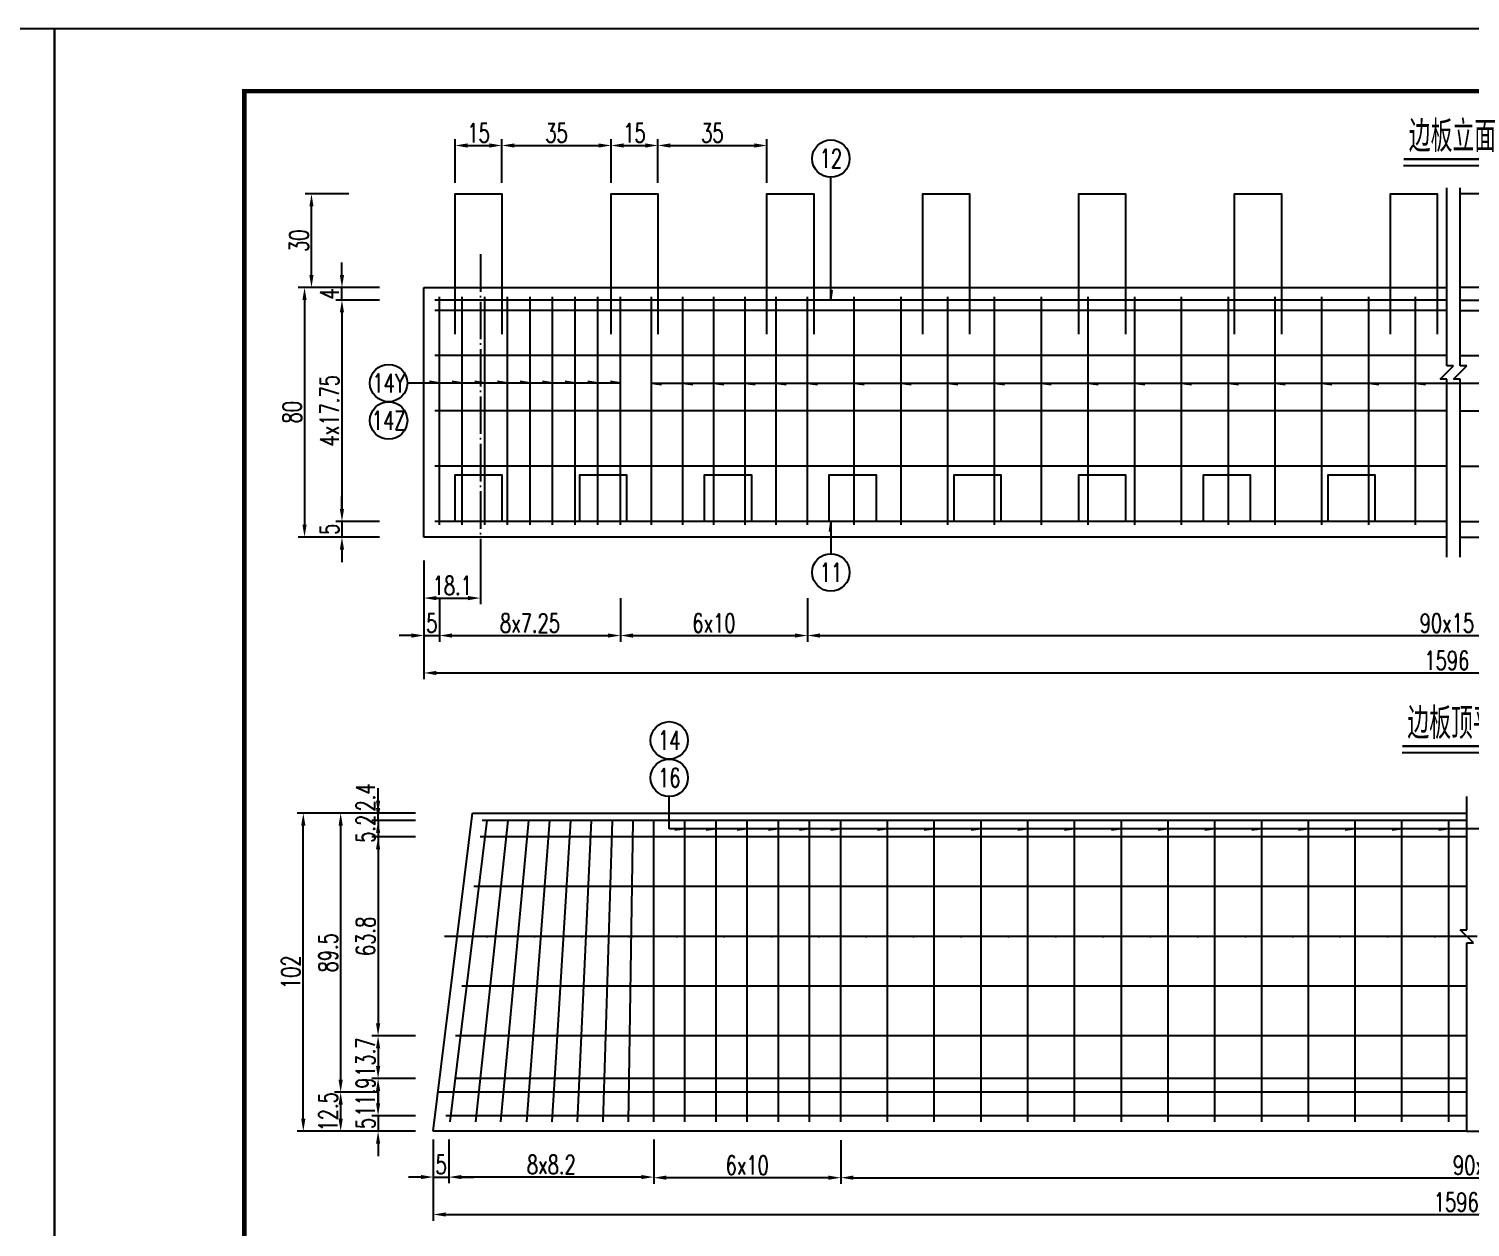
# Model space of a CAD drawing. Header units: millimetres. Extents: x -51 to 12129, y -1309 to -715.
# Drawn here: x 6245.2 to 6476.3, y -906.7 to -714.7 of the extents above; entities that cross this region are included whole.
import ezdxf
from ezdxf.enums import TextEntityAlignment as Align

# ---------------------------------------------------------------- set-up
doc = ezdxf.new("R2010")
doc.units = ezdxf.units.MM
doc.header["$LTSCALE"] = 0.25
doc.linetypes.add('ACAD_ISO04W100', pattern=[30, 24, -3, 0, -3])
for name, color, linetype in [('中心线', 3, 'ACAD_ISO04W100'), ('图框', 7, 'Continuous'), ('文字', 7, 'Continuous'), ('标注', 4, 'Continuous'), ('次轮廓线', 7, 'Continuous'), ('钢筋', 6, 'Continuous')]:
    doc.layers.add(name, color=color, linetype=linetype)
doc.styles.get("Standard").update_dxf_attribs({"font": 'simplex1.shx', "width": 0.7, "bigfont": 'hztxt.shx'})
doc.dimstyles.new('比例：1：20', dxfattribs={"dimscale": 0, "dimtxt": 3, "dimasz": 2, "dimexe": 1, "dimexo": 1, "dimgap": 0.5, "dimtad": 1, "dimdec": 1, "dimlfac": 2, "dimzin": 9, "dimdsep": 46, "dimtxsty": 'Standard', "dimcen": 0.5, "dimclrd": 256, "dimclre": 256, "dimclrt": 256, "dimadec": 1, "dimazin": 2, "dimtfac": 1, "dimtdec": 1, "dimtix": 1, "dimtmove": 2, "dimatfit": 3, "dimfxl": 0, "dimtolj": 1, "dimtzin": 0, "dimlwd": -1, "dimlwe": -1, "dimarcsym": 0})

# ---------------------------------------------------------------- blocks, each defined once
blk = doc.blocks.new('*D420')
at = {"layer": 'Defpoints', "color": 0}
for p in [(6295.41, -756.12), (6310.31, -756.12), (6310.31, -758.12)]:
    blk.add_point(p, dxfattribs=at)
at = {"layer": '标注'}
for p, q in [((6295.41, -754.12), (6295.41, -752.12)), ((6301.41, -756.12), (6294.41, -756.12)), ((6301.41, -758.12), (6294.41, -758.12)), ((6295.41, -758.12), (6295.41, -756.12)), ((6295.41, -760.12), (6295.41, -762.12))]:
    blk.add_line(p, q, dxfattribs=at)
for points in [[(6295.07, -754.12), (6295.74, -754.12), (6295.41, -756.12)], [(6295.07, -760.12), (6295.74, -760.12), (6295.41, -758.12)]]:
    blk.add_solid(points, dxfattribs=at)
at = {"layer": '标注', "insert": (6293.41, -757.12), "char_height": 3, "attachment_point": 5, "rotation": 90}
blk.add_mtext('\\A1;4', dxfattribs=at)
blk = doc.blocks.new('*D358')
at = {"layer": 'Defpoints', "color": 0}
for p in [(6307.45, -756.12), (6289.41, -796.12), (6307.45, -796.12)]:
    blk.add_point(p, dxfattribs=at)
at = {"layer": '标注'}
for p, q in [((6295.41, -756.12), (6288.41, -756.12)), ((6289.41, -758.12), (6289.41, -794.12)), ((6295.41, -796.12), (6288.41, -796.12))]:
    blk.add_line(p, q, dxfattribs=at)
for points in [[(6289.07, -758.12), (6289.74, -758.12), (6289.41, -756.12)], [(6289.07, -794.12), (6289.74, -794.12), (6289.41, -796.12)]]:
    blk.add_solid(points, dxfattribs=at)
at = {"layer": '标注', "insert": (6287.41, -776.12), "char_height": 3, "attachment_point": 5, "rotation": 90}
blk.add_mtext('\\A1;80', dxfattribs=at)
blk = doc.blocks.new('*D421')
at = {"layer": 'Defpoints', "color": 0}
for p in [(6311.06, -758.12), (6295.41, -793.62), (6311.06, -793.62)]:
    blk.add_point(p, dxfattribs=at)
at = {"layer": '标注'}
for p, q in [((6301.41, -758.12), (6294.41, -758.12)), ((6295.41, -760.12), (6295.41, -791.62)), ((6301.41, -793.62), (6294.41, -793.62))]:
    blk.add_line(p, q, dxfattribs=at)
for points in [[(6295.07, -760.12), (6295.74, -760.12), (6295.41, -758.12)], [(6295.07, -791.62), (6295.74, -791.62), (6295.41, -793.62)]]:
    blk.add_solid(points, dxfattribs=at)
at = {"layer": '标注', "insert": (6293.41, -775.87), "char_height": 3, "attachment_point": 5, "rotation": 90}
blk.add_mtext('\\A1;4x17.75', dxfattribs=at)
blk = doc.blocks.new('*D422')
at = {"layer": 'Defpoints', "color": 0}
for p in [(6310.31, -793.62), (6295.41, -796.12), (6310.31, -796.12)]:
    blk.add_point(p, dxfattribs=at)
at = {"layer": '标注'}
for p, q in [((6295.41, -791.62), (6295.41, -789.62)), ((6301.41, -793.62), (6294.41, -793.62)), ((6295.41, -793.62), (6295.41, -796.12)), ((6301.41, -796.12), (6294.41, -796.12)), ((6295.41, -798.12), (6295.41, -800.12))]:
    blk.add_line(p, q, dxfattribs=at)
for points in [[(6295.07, -791.62), (6295.74, -791.62), (6295.41, -793.62)], [(6295.07, -798.12), (6295.74, -798.12), (6295.41, -796.12)]]:
    blk.add_solid(points, dxfattribs=at)
at = {"layer": '标注', "insert": (6293.41, -794.87), "char_height": 3, "attachment_point": 5, "rotation": 90}
blk.add_mtext('\\A1;5', dxfattribs=at)
blk = doc.blocks.new('*D423')
at = {"layer": 'Defpoints', "color": 0}
for p in [(6290.52, -741.12), (6313.56, -741.12), (6308.56, -756.12)]:
    blk.add_point(p, dxfattribs=at)
at = {"layer": '标注'}
for p, q in [((6296.52, -741.12), (6289.52, -741.12)), ((6290.52, -754.12), (6290.52, -743.12)), ((6296.52, -756.12), (6289.52, -756.12))]:
    blk.add_line(p, q, dxfattribs=at)
for points in [[(6290.19, -743.12), (6290.85, -743.12), (6290.52, -741.12)], [(6290.19, -754.12), (6290.85, -754.12), (6290.52, -756.12)]]:
    blk.add_solid(points, dxfattribs=at)
at = {"layer": '标注', "insert": (6288.52, -748.62), "char_height": 3, "attachment_point": 5, "rotation": 90}
blk.add_mtext('\\A1;30', dxfattribs=at)
blk = doc.blocks.new('*D424')
at = {"layer": 'Defpoints', "color": 0}
for p in [(6321.06, -733.35), (6313.56, -741.12), (6321.06, -741.12)]:
    blk.add_point(p, dxfattribs=at)
at = {"layer": '标注'}
for p, q in [((6313.56, -739.35), (6313.56, -732.35)), ((6321.06, -739.35), (6321.06, -732.35)), ((6315.56, -733.35), (6319.06, -733.35))]:
    blk.add_line(p, q, dxfattribs=at)
for points in [[(6315.56, -733.02), (6315.56, -733.69), (6313.56, -733.35)], [(6319.06, -733.02), (6319.06, -733.69), (6321.06, -733.35)]]:
    blk.add_solid(points, dxfattribs=at)
at = {"layer": '标注', "insert": (6317.31, -731.35), "char_height": 3, "attachment_point": 5}
blk.add_mtext('\\A1;15', dxfattribs=at)
blk = doc.blocks.new('*D425')
at = {"layer": 'Defpoints', "color": 0}
for p in [(6338.56, -733.35), (6321.06, -741.12), (6338.56, -741.12)]:
    blk.add_point(p, dxfattribs=at)
at = {"layer": '标注'}
for p, q in [((6321.06, -739.35), (6321.06, -732.35)), ((6338.56, -739.35), (6338.56, -732.35)), ((6323.06, -733.35), (6336.56, -733.35))]:
    blk.add_line(p, q, dxfattribs=at)
for points in [[(6323.06, -733.02), (6323.06, -733.69), (6321.06, -733.35)], [(6336.56, -733.02), (6336.56, -733.69), (6338.56, -733.35)]]:
    blk.add_solid(points, dxfattribs=at)
at = {"layer": '标注', "insert": (6329.81, -731.35), "char_height": 3, "attachment_point": 5}
blk.add_mtext('\\A1;35', dxfattribs=at)
blk = doc.blocks.new('*D426')
at = {"layer": 'Defpoints', "color": 0}
for p in [(6363.56, -733.35), (6346.06, -741.12), (6363.56, -741.12)]:
    blk.add_point(p, dxfattribs=at)
at = {"layer": '标注'}
for p, q in [((6346.06, -739.35), (6346.06, -732.35)), ((6363.56, -739.35), (6363.56, -732.35)), ((6348.06, -733.35), (6361.56, -733.35))]:
    blk.add_line(p, q, dxfattribs=at)
for points in [[(6348.06, -733.02), (6348.06, -733.69), (6346.06, -733.35)], [(6361.56, -733.02), (6361.56, -733.69), (6363.56, -733.35)]]:
    blk.add_solid(points, dxfattribs=at)
at = {"layer": '标注', "insert": (6354.81, -731.35), "char_height": 3, "attachment_point": 5}
blk.add_mtext('\\A1;35', dxfattribs=at)
blk = doc.blocks.new('*D427')
at = {"layer": 'Defpoints', "color": 0}
for p in [(6308.56, -796.12), (6317.63, -796.12), (6317.63, -805.9)]:
    blk.add_point(p, dxfattribs=at)
at = {"layer": '标注'}
for p, q in [((6308.56, -799.9), (6308.56, -806.9)), ((6317.63, -799.9), (6317.63, -806.9)), ((6310.56, -805.9), (6315.63, -805.9))]:
    blk.add_line(p, q, dxfattribs=at)
for points in [[(6310.56, -805.57), (6310.56, -806.24), (6308.56, -805.9)], [(6315.63, -805.57), (6315.63, -806.24), (6317.63, -805.9)]]:
    blk.add_solid(points, dxfattribs=at)
at = {"layer": '标注', "insert": (6313.1, -803.9), "char_height": 3, "attachment_point": 5}
blk.add_mtext('\\A1;18.1', dxfattribs=at)
blk = doc.blocks.new('*D359')
at = {"layer": 'Defpoints', "color": 0}
for p in [(6311.06, -794.18), (6308.56, -796.15), (6311.06, -811.9)]:
    blk.add_point(p, dxfattribs=at)
at = {"layer": '标注'}
for p, q in [((6308.56, -805.9), (6308.56, -812.9)), ((6311.06, -805.9), (6311.06, -812.9)), ((6306.56, -811.9), (6304.56, -811.9)), ((6308.56, -811.9), (6311.06, -811.9)), ((6313.06, -811.9), (6315.06, -811.9))]:
    blk.add_line(p, q, dxfattribs=at)
for points in [[(6306.56, -811.57), (6306.56, -812.24), (6308.56, -811.9)], [(6313.06, -811.57), (6313.06, -812.24), (6311.06, -811.9)]]:
    blk.add_solid(points, dxfattribs=at)
at = {"layer": '标注', "insert": (6309.81, -809.9), "char_height": 3, "attachment_point": 5}
blk.add_mtext('\\A1;5', dxfattribs=at)
blk = doc.blocks.new('*D428')
at = {"layer": 'Defpoints', "color": 0}
for p in [(6311.06, -794.18), (6340.06, -794.15), (6340.06, -811.9)]:
    blk.add_point(p, dxfattribs=at)
at = {"layer": '标注'}
for p, q in [((6311.06, -805.9), (6311.06, -812.9)), ((6340.06, -805.9), (6340.06, -812.9)), ((6313.06, -811.9), (6338.06, -811.9))]:
    blk.add_line(p, q, dxfattribs=at)
for points in [[(6313.06, -811.57), (6313.06, -812.24), (6311.06, -811.9)], [(6338.06, -811.57), (6338.06, -812.24), (6340.06, -811.9)]]:
    blk.add_solid(points, dxfattribs=at)
at = {"layer": '标注', "insert": (6325.56, -809.9), "char_height": 3, "attachment_point": 5}
blk.add_mtext('\\A1;8x7.25', dxfattribs=at)
blk = doc.blocks.new('*D360')
at = {"layer": 'Defpoints', "color": 0}
for p in [(6308.56, -794.13), (6636.63, -794.13), (6636.63, -817.9)]:
    blk.add_point(p, dxfattribs=at)
at = {"layer": '标注'}
for p, q in [((6308.56, -811.9), (6308.56, -818.9)), ((6636.63, -811.9), (6636.63, -818.9)), ((6310.56, -817.9), (6634.63, -817.9))]:
    blk.add_line(p, q, dxfattribs=at)
for points in [[(6310.56, -817.57), (6310.56, -818.24), (6308.56, -817.9)], [(6634.63, -817.57), (6634.63, -818.24), (6636.63, -817.9)]]:
    blk.add_solid(points, dxfattribs=at)
at = {"layer": '标注', "insert": (6472.6, -815.9), "char_height": 3, "attachment_point": 5}
blk.add_mtext('\\A1;1596', dxfattribs=at)
blk = doc.blocks.new('*D361')
at = {"layer": 'Defpoints', "color": 0}
for p in [(6346.06, -733.35), (6346.06, -741.12), (6338.56, -748.94)]:
    blk.add_point(p, dxfattribs=at)
at = {"layer": '标注'}
for p, q in [((6338.56, -739.35), (6338.56, -732.35)), ((6346.06, -739.35), (6346.06, -732.35)), ((6340.56, -733.35), (6344.06, -733.35))]:
    blk.add_line(p, q, dxfattribs=at)
for points in [[(6340.56, -733.02), (6340.56, -733.69), (6338.56, -733.35)], [(6344.06, -733.02), (6344.06, -733.69), (6346.06, -733.35)]]:
    blk.add_solid(points, dxfattribs=at)
at = {"layer": '标注', "insert": (6342.31, -731.35), "char_height": 3, "attachment_point": 5}
blk.add_mtext('\\A1;15', dxfattribs=at)
blk = doc.blocks.new('*D362')
at = {"layer": 'Defpoints', "color": 0}
for p in [(6370.06, -794.15), (6575.13, -794.15), (6575.13, -811.9)]:
    blk.add_point(p, dxfattribs=at)
at = {"layer": '标注'}
for p, q in [((6370.06, -805.9), (6370.06, -812.9)), ((6575.13, -805.9), (6575.13, -812.9)), ((6372.06, -811.9), (6573.13, -811.9))]:
    blk.add_line(p, q, dxfattribs=at)
for points in [[(6372.06, -811.57), (6372.06, -812.24), (6370.06, -811.9)], [(6573.13, -811.57), (6573.13, -812.24), (6575.13, -811.9)]]:
    blk.add_solid(points, dxfattribs=at)
at = {"layer": '标注', "insert": (6472.6, -809.9), "char_height": 3, "attachment_point": 5}
blk.add_mtext('\\A1;90x15', dxfattribs=at)
blk = doc.blocks.new('*D363')
at = {"layer": 'Defpoints', "color": 0}
for p in [(6340.06, -794.15), (6370.06, -794.15), (6370.06, -811.9)]:
    blk.add_point(p, dxfattribs=at)
at = {"layer": '标注'}
for p, q in [((6340.06, -805.9), (6340.06, -812.9)), ((6370.06, -805.9), (6370.06, -812.9)), ((6342.06, -811.9), (6368.06, -811.9))]:
    blk.add_line(p, q, dxfattribs=at)
for points in [[(6342.06, -811.57), (6342.06, -812.24), (6340.06, -811.9)], [(6368.06, -811.57), (6368.06, -812.24), (6370.06, -811.9)]]:
    blk.add_solid(points, dxfattribs=at)
at = {"layer": '标注', "insert": (6355.06, -809.9), "char_height": 3, "attachment_point": 5}
blk.add_mtext('\\A1;6x10', dxfattribs=at)
blk = doc.blocks.new('*D365')
at = {"layer": 'Defpoints', "color": 0}
for p in [(6320.21, -840.37), (6295.2, -885.12), (6320.21, -885.12)]:
    blk.add_point(p, dxfattribs=at)
at = {"layer": '标注'}
for p, q in [((6301.2, -840.37), (6294.2, -840.37)), ((6295.2, -842.37), (6295.2, -883.12)), ((6301.2, -885.12), (6294.2, -885.12))]:
    blk.add_line(p, q, dxfattribs=at)
for points in [[(6294.87, -842.37), (6295.54, -842.37), (6295.2, -840.37)], [(6294.87, -883.12), (6295.54, -883.12), (6295.2, -885.12)]]:
    blk.add_solid(points, dxfattribs=at)
at = {"layer": '标注', "insert": (6293.2, -862.75), "char_height": 3, "attachment_point": 5, "rotation": 90}
blk.add_mtext('\\A1;89.5', dxfattribs=at)
blk = doc.blocks.new('*D366')
at = {"layer": 'Defpoints', "color": 0}
for p in [(6301.2, -840.37), (6322.57, -840.37), (6322.57, -841.57)]:
    blk.add_point(p, dxfattribs=at)
at = {"layer": '标注'}
for p, q in [((6301.2, -838.37), (6301.2, -836.37)), ((6307.2, -840.37), (6300.2, -840.37)), ((6301.2, -841.57), (6301.2, -840.37)), ((6307.2, -841.57), (6300.2, -841.57)), ((6301.2, -843.57), (6301.2, -845.57))]:
    blk.add_line(p, q, dxfattribs=at)
for points in [[(6300.87, -838.37), (6301.54, -838.37), (6301.2, -840.37)], [(6300.87, -843.57), (6301.54, -843.57), (6301.2, -841.57)]]:
    blk.add_solid(points, dxfattribs=at)
at = {"layer": '标注', "insert": (6299.2, -837.84), "char_height": 3, "attachment_point": 5, "rotation": 90}
blk.add_mtext('\\A1;2.4', dxfattribs=at)
blk = doc.blocks.new('*D367')
at = {"layer": 'Defpoints', "color": 0}
for p in [(6322.57, -841.57), (6301.2, -844.17), (6322.57, -844.17)]:
    blk.add_point(p, dxfattribs=at)
at = {"layer": '标注'}
for p, q in [((6301.2, -839.57), (6301.2, -837.57)), ((6307.2, -841.57), (6300.2, -841.57)), ((6301.2, -841.57), (6301.2, -844.17)), ((6307.2, -844.17), (6300.2, -844.17)), ((6301.2, -846.17), (6301.2, -848.17))]:
    blk.add_line(p, q, dxfattribs=at)
for points in [[(6300.87, -839.57), (6301.54, -839.57), (6301.2, -841.57)], [(6300.87, -846.17), (6301.54, -846.17), (6301.2, -844.17)]]:
    blk.add_solid(points, dxfattribs=at)
at = {"layer": '标注', "insert": (6299.2, -842.87), "char_height": 3, "attachment_point": 5, "rotation": 90}
blk.add_mtext('\\A1;5.2', dxfattribs=at)
blk = doc.blocks.new('*D368')
at = {"layer": 'Defpoints', "color": 0}
for p in [(6322.25, -844.17), (6301.2, -876.07), (6322.2, -876.07)]:
    blk.add_point(p, dxfattribs=at)
at = {"layer": '标注'}
for p, q in [((6307.2, -844.17), (6300.2, -844.17)), ((6301.2, -846.17), (6301.2, -874.07)), ((6307.2, -876.07), (6300.2, -876.07))]:
    blk.add_line(p, q, dxfattribs=at)
for points in [[(6300.87, -846.17), (6301.54, -846.17), (6301.2, -844.17)], [(6300.87, -874.07), (6301.54, -874.07), (6301.2, -876.07)]]:
    blk.add_solid(points, dxfattribs=at)
at = {"layer": '标注', "insert": (6299.2, -860.12), "char_height": 3, "attachment_point": 5, "rotation": 90}
blk.add_mtext('\\A1;63.8', dxfattribs=at)
blk = doc.blocks.new('*D369')
at = {"layer": 'Defpoints', "color": 0}
for p in [(6310.06, -884.59), (6312.56, -884.59), (6312.56, -898.71)]:
    blk.add_point(p, dxfattribs=at)
at = {"layer": '标注'}
for p, q in [((6310.06, -892.71), (6310.06, -899.71)), ((6312.56, -892.71), (6312.56, -899.71)), ((6308.06, -898.71), (6306.06, -898.71)), ((6310.06, -898.71), (6312.56, -898.71)), ((6314.56, -898.71), (6316.56, -898.71))]:
    blk.add_line(p, q, dxfattribs=at)
for points in [[(6308.06, -898.37), (6308.06, -899.04), (6310.06, -898.71)], [(6314.56, -898.37), (6314.56, -899.04), (6312.56, -898.71)]]:
    blk.add_solid(points, dxfattribs=at)
at = {"layer": '标注', "insert": (6311.31, -896.71), "char_height": 3, "attachment_point": 5}
blk.add_mtext('\\A1;5', dxfattribs=at)
blk = doc.blocks.new('*D370')
at = {"layer": 'Defpoints', "color": 0}
for p in [(6375.4, -882.09), (6580.47, -882.09), (6580.47, -898.81)]:
    blk.add_point(p, dxfattribs=at)
at = {"layer": '标注'}
for p, q in [((6375.4, -892.81), (6375.4, -899.81)), ((6580.47, -892.81), (6580.47, -899.81)), ((6377.4, -898.81), (6578.47, -898.81))]:
    blk.add_line(p, q, dxfattribs=at)
for points in [[(6377.4, -898.47), (6377.4, -899.14), (6375.4, -898.81)], [(6578.47, -898.47), (6578.47, -899.14), (6580.47, -898.81)]]:
    blk.add_solid(points, dxfattribs=at)
at = {"layer": '标注', "insert": (6477.93, -896.81), "char_height": 3, "attachment_point": 5}
blk.add_mtext('\\A1;90x15', dxfattribs=at)
blk = doc.blocks.new('*D372')
at = {"layer": 'Defpoints', "color": 0}
for p in [(6310.06, -883.17), (6638.13, -883.17), (6638.13, -904.71)]:
    blk.add_point(p, dxfattribs=at)
at = {"layer": '标注'}
for p, q in [((6310.06, -898.71), (6310.06, -905.71)), ((6638.13, -898.71), (6638.13, -905.71)), ((6312.06, -904.71), (6636.13, -904.71))]:
    blk.add_line(p, q, dxfattribs=at)
for points in [[(6312.06, -904.37), (6312.06, -905.04), (6310.06, -904.71)], [(6636.13, -904.37), (6636.13, -905.04), (6638.13, -904.71)]]:
    blk.add_solid(points, dxfattribs=at)
at = {"layer": '标注', "insert": (6474.1, -902.71), "char_height": 3, "attachment_point": 5}
blk.add_mtext('\\A1;1596', dxfattribs=at)
blk = doc.blocks.new('*D374')
at = {"layer": 'Defpoints', "color": 0}
for p in [(6345.4, -884.69), (6375.4, -884.69), (6345.4, -898.81)]:
    blk.add_point(p, dxfattribs=at)
at = {"layer": '标注'}
for p, q in [((6345.4, -892.81), (6345.4, -899.81)), ((6375.4, -892.81), (6375.4, -899.81)), ((6373.4, -898.81), (6347.4, -898.81))]:
    blk.add_line(p, q, dxfattribs=at)
for points in [[(6347.4, -898.47), (6347.4, -899.14), (6345.4, -898.81)], [(6373.4, -898.47), (6373.4, -899.14), (6375.4, -898.81)]]:
    blk.add_solid(points, dxfattribs=at)
at = {"layer": '标注', "insert": (6360.4, -896.81), "char_height": 3, "attachment_point": 5}
blk.add_mtext('\\A1;6x10', dxfattribs=at)
blk = doc.blocks.new('*D375')
at = {"layer": 'Defpoints', "color": 0}
for p in [(6312.56, -884.59), (6345.4, -883.09), (6312.56, -898.71)]:
    blk.add_point(p, dxfattribs=at)
at = {"layer": '标注'}
for p, q in [((6312.56, -892.71), (6312.56, -899.71)), ((6345.4, -892.71), (6345.4, -899.71)), ((6343.4, -898.71), (6314.56, -898.71))]:
    blk.add_line(p, q, dxfattribs=at)
for points in [[(6314.56, -898.37), (6314.56, -899.04), (6312.56, -898.71)], [(6343.4, -898.37), (6343.4, -899.04), (6345.4, -898.71)]]:
    blk.add_solid(points, dxfattribs=at)
at = {"layer": '标注', "insert": (6328.98, -896.71), "char_height": 3, "attachment_point": 5}
blk.add_mtext('\\A1;8x8.2', dxfattribs=at)
blk = doc.blocks.new('*D432')
at = {"layer": 'Defpoints', "color": 0}
for p in [(6313.63, -876.07), (6301.2, -882.92), (6313.63, -882.92)]:
    blk.add_point(p, dxfattribs=at)
at = {"layer": '标注'}
for p, q in [((6307.2, -876.07), (6300.2, -876.07)), ((6301.2, -878.07), (6301.2, -880.92)), ((6307.2, -882.92), (6300.2, -882.92))]:
    blk.add_line(p, q, dxfattribs=at)
for points in [[(6300.87, -878.07), (6301.54, -878.07), (6301.2, -876.07)], [(6300.87, -880.92), (6301.54, -880.92), (6301.2, -882.92)]]:
    blk.add_solid(points, dxfattribs=at)
at = {"layer": '标注', "insert": (6299.2, -879.5), "char_height": 3, "attachment_point": 5, "rotation": 90}
blk.add_mtext('\\A1;13.7', dxfattribs=at)
blk = doc.blocks.new('*D433')
at = {"layer": 'Defpoints', "color": 0}
for p in [(6313.63, -882.92), (6301.2, -888.87), (6320.22, -888.87)]:
    blk.add_point(p, dxfattribs=at)
at = {"layer": '标注'}
for p, q in [((6307.2, -882.92), (6300.2, -882.92)), ((6301.2, -884.92), (6301.2, -886.87)), ((6307.2, -888.87), (6300.2, -888.87))]:
    blk.add_line(p, q, dxfattribs=at)
for points in [[(6300.87, -884.92), (6301.54, -884.92), (6301.2, -882.92)], [(6300.87, -886.87), (6301.54, -886.87), (6301.2, -888.87)]]:
    blk.add_solid(points, dxfattribs=at)
at = {"layer": '标注', "insert": (6299.2, -885.9), "char_height": 3, "attachment_point": 5, "rotation": 90}
blk.add_mtext('\\A1;11.9', dxfattribs=at)
blk = doc.blocks.new('*D434')
at = {"layer": 'Defpoints', "color": 0}
for p in [(6313.63, -888.87), (6301.2, -891.37), (6334.05, -891.37)]:
    blk.add_point(p, dxfattribs=at)
at = {"layer": '标注'}
for p, q in [((6301.2, -886.87), (6301.2, -884.87)), ((6307.2, -888.87), (6300.2, -888.87)), ((6301.2, -888.87), (6301.2, -891.37)), ((6307.2, -891.37), (6300.2, -891.37)), ((6301.2, -893.37), (6301.2, -895.37))]:
    blk.add_line(p, q, dxfattribs=at)
for points in [[(6300.87, -886.87), (6301.54, -886.87), (6301.2, -888.87)], [(6300.87, -893.37), (6301.54, -893.37), (6301.2, -891.37)]]:
    blk.add_solid(points, dxfattribs=at)
at = {"layer": '标注', "insert": (6299.2, -890.12), "char_height": 3, "attachment_point": 5, "rotation": 90}
blk.add_mtext('\\A1;5', dxfattribs=at)
blk = doc.blocks.new('*D435')
at = {"layer": 'Defpoints', "color": 0}
for p in [(6310.83, -885.12), (6295.2, -891.37), (6310.83, -891.37)]:
    blk.add_point(p, dxfattribs=at)
at = {"layer": '标注'}
for p, q in [((6301.2, -885.12), (6294.2, -885.12)), ((6295.2, -887.12), (6295.2, -889.37)), ((6301.2, -891.37), (6294.2, -891.37))]:
    blk.add_line(p, q, dxfattribs=at)
for points in [[(6294.87, -887.12), (6295.54, -887.12), (6295.2, -885.12)], [(6294.87, -889.37), (6295.54, -889.37), (6295.2, -891.37)]]:
    blk.add_solid(points, dxfattribs=at)
at = {"layer": '标注', "insert": (6293.2, -888.25), "char_height": 3, "attachment_point": 5, "rotation": 90}
blk.add_mtext('\\A1;12.5', dxfattribs=at)
blk = doc.blocks.new('*D436')
at = {"layer": 'Defpoints', "color": 0}
for p in [(6289.21, -840.37), (6316.32, -840.37), (6310.06, -891.37)]:
    blk.add_point(p, dxfattribs=at)
at = {"layer": '标注'}
for p, q in [((6295.21, -840.37), (6288.21, -840.37)), ((6289.21, -889.37), (6289.21, -842.37)), ((6295.21, -891.37), (6288.21, -891.37))]:
    blk.add_line(p, q, dxfattribs=at)
for points in [[(6288.87, -842.37), (6289.54, -842.37), (6289.21, -840.37)], [(6288.87, -889.37), (6289.54, -889.37), (6289.21, -891.37)]]:
    blk.add_solid(points, dxfattribs=at)
at = {"layer": '标注', "insert": (6287.21, -865.87), "char_height": 3, "attachment_point": 5, "rotation": 90}
blk.add_mtext('\\A1;102', dxfattribs=at)
blk = doc.blocks.new('123')
at = {"layer": '图框', "color": 2}
blk.add_lwpolyline([(369.33, -1011.65), (369.33, -714.65), (-50.67, -714.65), (-50.67, -1011.65)], close=True, dxfattribs=at)

msp = doc.modelspace()

# ---------------------------------------------------------------- linework, layer by layer
at = {"const_width": 0.7}
msp.add_lwpolyline([(6659.75412, -724.65472), (6279.75412, -724.65472), (6279.75412, -1001.65472), (6659.75412, -1001.65472), (6659.75412, -724.65472)], dxfattribs=at)
at = {"layer": '中心线'}
msp.add_line((6644.63361, -860.12138), (6311.2304, -860.12138), dxfattribs=at)
msp.add_lwpolyline([(6317.63133, -750.78805), (6317.63134, -801.45472)], dxfattribs=at)
at = {"layer": '文字'}
for p, q in [((6465.66139, -736.55049), (6481.30706, -736.55049)), ((6465.43821, -830.64334), (6484.58388, -830.64334))]:
    msp.add_line(p, q, dxfattribs=at)
at = {"layer": '文字', "const_width": 0.4}
for points in [[(6465.66139, -735.55049), (6481.30706, -735.55049)], [(6465.43821, -829.64334), (6484.58388, -829.64334)]]:
    msp.add_lwpolyline(points, dxfattribs=at)
at = {"layer": '标注'}
for p, q in [((6373.81372, -758.1214), (6373.81376, -738.45472)), ((6472.5987, -768.65472), (6472.59868, -740.12138)), ((6474.73203, -768.65473), (6474.73202, -740.12138)), ((6373.81372, -758.1214), (6374.0386, -756.52138)), ((6471.53205, -770.78807), (6473.66537, -768.6547)), ((6473.66537, -768.6547), (6472.5987, -768.65472)), ((6473.66537, -770.78805), (6475.7987, -768.65472)), ((6475.7987, -768.65472), (6474.73203, -768.65473)), ((6340.06374, -771.43387), (6305.89708, -771.4338)), ((6311.06375, -771.43377), (6309.46374, -771.20888)), ((6314.68873, -771.43377), (6313.08873, -771.2089)), ((6318.31375, -771.43379), (6316.71372, -771.20892)), ((6321.93875, -771.43382), (6320.33875, -771.20893)), ((6325.56375, -771.4338), (6323.96372, -771.20895)), ((6329.18875, -771.43384), (6327.58875, -771.20898)), ((6332.81374, -771.43385), (6331.21374, -771.209)), ((6336.43875, -771.43387), (6334.83875, -771.209)), ((6340.06374, -771.43387), (6338.46375, -771.20902)), ((6345.06372, -771.4339), (6346.66373, -771.65875)), ((6345.06372, -771.4339), (6377.56374, -771.4339)), ((6350.06376, -771.4339), (6351.66373, -771.65875)), ((6355.06376, -771.4339), (6356.66374, -771.65874)), ((6360.06375, -771.43388), (6361.66373, -771.65875)), ((6365.06372, -771.43387), (6366.66375, -771.65874)), ((6370.06375, -771.43388), (6371.66373, -771.65874)), ((6377.56374, -771.4339), (6484.69709, -771.43388)), ((6377.56374, -771.4339), (6379.16377, -771.65875)), ((6385.06372, -771.43388), (6386.66372, -771.65874)), ((6392.56374, -771.4339), (6394.16372, -771.65877)), ((6400.06374, -771.43387), (6401.66375, -771.65875)), ((6407.56374, -771.43388), (6409.16374, -771.65877)), ((6415.06375, -771.43388), (6416.66375, -771.65875)), ((6422.56374, -771.43388), (6424.16374, -771.65875)), ((6430.06374, -771.43388), (6431.66375, -771.65874)), ((6437.56372, -771.43388), (6439.16372, -771.65875)), ((6445.06372, -771.4339), (6446.66374, -771.65875)), ((6452.56374, -771.4339), (6454.16374, -771.65875)), ((6460.06374, -771.43388), (6461.66374, -771.65875)), ((6467.56374, -771.43387), (6469.16375, -771.65875)), ((6472.59868, -770.78807), (6471.53205, -770.78807)), ((6472.59865, -799.32138), (6472.59868, -770.78807)), ((6474.73203, -770.78805), (6473.66537, -770.78805)), ((6474.732, -799.3214), (6474.73203, -770.78805)), ((6373.81374, -793.62138), (6373.58885, -795.22138)), ((6373.81374, -793.62138), (6373.81372, -798.78805)), ((6373.81374, -793.62138), (6373.81374, -793.62138)), ((6347.89708, -832.03804), (6347.89708, -832.03804)), ((6347.89704, -842.87138), (6347.89707, -837.70472)), ((6475.79863, -859.05473), (6475.79867, -837.70472)), ((6375.39707, -842.8714), (6347.89704, -842.87138)), ((6350.39707, -842.87138), (6348.79707, -843.09625)), ((6355.39707, -842.8714), (6353.79707, -843.09625)), ((6360.39707, -842.87138), (6358.79707, -843.09627)), ((6365.39707, -842.87138), (6363.79707, -843.09625)), ((6370.39707, -842.87138), (6368.79707, -843.09625)), ((6375.39707, -842.8714), (6373.79707, -843.09625)), ((6472.89707, -842.8714), (6375.39707, -842.8714)), ((6382.89707, -842.87137), (6381.29707, -843.09627)), ((6390.39707, -842.87138), (6388.79707, -843.09625)), ((6397.89707, -842.87138), (6396.29707, -843.09627)), ((6405.39707, -842.87138), (6403.79707, -843.09624)), ((6412.89707, -842.87138), (6411.29707, -843.09625)), ((6420.39707, -842.87138), (6418.79707, -843.09625)), ((6427.89707, -842.87138), (6426.29707, -843.09627)), ((6435.39707, -842.87138), (6433.79707, -843.09624)), ((6442.89706, -842.87138), (6441.29707, -843.09625)), ((6450.39707, -842.87137), (6448.79706, -843.09627)), ((6457.89707, -842.87138), (6456.29709, -843.09625)), ((6465.39707, -842.87137), (6463.79707, -843.09624)), ((6572.96699, -842.87138), (6465.83369, -842.8714)), ((6472.89707, -842.8714), (6471.29707, -843.09624)), ((6476.86532, -861.18807), (6474.73197, -859.05472)), ((6474.73197, -859.05472), (6475.79863, -859.05473)), ((6475.79868, -891.37134), (6475.79863, -861.18805)), ((6475.79863, -861.18805), (6476.86532, -861.18807))]:
    msp.add_line(p, q, dxfattribs=at)
for centre in [(6373.81375, -735.45472), (6302.89708, -771.4338), (6302.89708, -777.4338), (6373.81372, -801.78805), (6347.89708, -828.70472), (6347.89708, -834.70472)]:
    msp.add_circle(centre, 3, dxfattribs=at)
at = {"layer": '次轮廓线'}
for p, q in [((6308.56375, -796.12138), (6308.56375, -756.12138)), ((6308.56375, -756.12138), (6472.59867, -756.12138)), ((6636.63359, -756.12138), (6474.732, -756.12138)), ((6472.59867, -796.12138), (6308.56375, -796.12138)), ((6474.73202, -796.12138), (6636.63359, -796.1214)), ((6310.06016, -891.37137), (6316.32203, -840.37137)), ((6316.32203, -840.37137), (6475.79865, -840.37137)), ((6475.79867, -885.12134), (6310.82754, -885.12137)), ((6475.79868, -891.37134), (6310.06016, -891.37137)), ((6475.79868, -891.37134), (6638.13002, -891.37135))]:
    msp.add_line(p, q, dxfattribs=at)
at = {"layer": '钢筋'}
for p, q in [((6312.74433, -889.87137), (6318.67469, -841.5714)), ((6322.01499, -841.5714), (6316.82592, -889.87137)), ((6320.90751, -889.87137), (6325.35529, -841.5714)), ((6328.69559, -841.5714), (6324.98911, -889.87137)), ((6332.0359, -841.5714), (6329.0707, -889.87136)), ((6335.3762, -841.5714), (6333.15229, -889.87136)), ((6338.7165, -841.5714), (6337.23388, -889.87136)), ((6342.0568, -841.5714), (6341.31547, -889.87136)), ((6475.79868, -888.87134), (6312.06111, -888.87137))]:
    msp.add_line(p, q, dxfattribs=at)
for points in [[(6313.56375, -763.6214), (6313.56374, -741.12138), (6321.06375, -741.12138), (6321.06375, -763.62138)], [(6338.56372, -763.6214), (6338.56373, -741.12138), (6346.06371, -741.12138), (6346.06375, -763.6214)], [(6363.56373, -763.62138), (6363.56375, -741.12138), (6371.06376, -741.12138), (6371.06374, -763.62137)], [(6388.56374, -763.6214), (6388.56374, -741.12138), (6396.06374, -741.12138), (6396.06374, -763.6214)], [(6413.56372, -763.62137), (6413.56375, -741.12138), (6421.06372, -741.12138), (6421.06374, -763.62138)], [(6438.56372, -763.62138), (6438.56375, -741.12138), (6446.06375, -741.12138), (6446.06375, -763.62138)], [(6463.56372, -763.6214), (6463.56374, -741.12138), (6471.06374, -741.12138), (6471.06375, -763.62138)], [(6481.63361, -763.62138), (6481.63359, -741.12138), (6474.732, -741.12138)], [(6472.59868, -758.12138), (6310.31371, -758.12137)], [(6311.06374, -794.15472), (6311.06374, -757.58808)], [(6314.68872, -794.15472), (6314.68873, -757.58805)], [(6318.31374, -794.15472), (6318.31375, -757.58805)], [(6321.93875, -794.15472), (6321.93874, -757.58805)], [(6325.56374, -794.15472), (6325.56375, -757.58805)], [(6329.18875, -794.15472), (6329.18872, -757.58805)], [(6332.81374, -794.15472), (6332.81373, -757.58805)], [(6336.43875, -794.15472), (6336.43875, -757.58805)], [(6340.06372, -794.15472), (6340.06375, -757.58805)], [(6345.06375, -794.15473), (6345.06373, -757.58805)], [(6350.06375, -794.15472), (6350.06375, -757.58808)], [(6355.06375, -794.15472), (6355.06376, -757.58805)], [(6360.06374, -794.15472), (6360.06373, -757.58805)], [(6365.06373, -794.1547), (6365.06374, -757.58805)], [(6370.06374, -794.15473), (6370.06376, -757.58805)], [(6377.56374, -794.15472), (6377.56375, -757.58805)], [(6385.06374, -794.1547), (6385.06374, -757.58805)], [(6392.56375, -794.1547), (6392.56372, -757.58805)], [(6400.06372, -794.15473), (6400.06372, -757.58805)], [(6407.56372, -794.15472), (6407.56372, -757.58805)], [(6415.06374, -794.15472), (6415.06374, -757.58805)], [(6422.56375, -794.15472), (6422.56374, -757.58805)], [(6430.06374, -794.1547), (6430.06374, -757.58805)], [(6437.56374, -794.15472), (6437.56374, -757.58805)], [(6445.06374, -794.15472), (6445.06372, -757.58805)], [(6452.56374, -794.15472), (6452.56374, -757.58805)], [(6460.06374, -794.15472), (6460.06375, -757.58805)], [(6467.56374, -794.15472), (6467.56372, -757.58805)], [(6474.732, -758.12138), (6634.88359, -758.12138)], [(6472.59867, -759.79638), (6310.31373, -759.7964)], [(6474.732, -759.79638), (6634.88359, -759.79637)], [(6472.59865, -766.99638), (6310.31375, -766.99637)], [(6474.732, -766.99638), (6634.88359, -766.99637)], [(6472.59865, -775.87138), (6310.31376, -775.87138)], [(6474.732, -775.87138), (6634.88359, -775.87138)], [(6472.59865, -784.74638), (6310.31375, -784.74638)], [(6474.73198, -784.7464), (6634.88359, -784.7464)], [(6313.56372, -793.62138), (6313.56373, -786.12138), (6321.06372, -786.12137), (6321.06374, -793.62138)], [(6333.56373, -793.62137), (6333.56375, -786.12138), (6341.06372, -786.12138), (6341.06375, -793.6214)], [(6353.56376, -793.6214), (6353.56376, -786.1214), (6361.06375, -786.12138), (6361.06375, -793.62138)], [(6373.56375, -793.62138), (6373.56373, -786.12137), (6381.06374, -786.12137), (6381.06374, -793.6214)], [(6393.56374, -793.62137), (6393.56374, -786.1214), (6401.06375, -786.12138), (6401.06372, -793.6214)], [(6413.56375, -793.62138), (6413.56374, -786.12138), (6421.06375, -786.12138), (6421.06374, -793.62138)], [(6433.56374, -793.62138), (6433.56375, -786.12138), (6441.06374, -786.12137), (6441.06374, -793.62137)], [(6453.56374, -793.62138), (6453.56374, -786.12137), (6461.06372, -786.12138), (6461.06374, -793.62138)], [(6472.59867, -793.62137), (6310.31375, -793.62138)], [(6474.732, -793.62138), (6634.88359, -793.62138)], [(6475.79867, -841.57137), (6317.86868, -841.5714)], [(6345.39706, -889.87136), (6345.3971, -841.57138)], [(6350.39707, -889.87136), (6350.39707, -841.57138)], [(6355.39707, -889.87136), (6355.39707, -841.57138)], [(6360.39707, -889.87136), (6360.39707, -841.57138)], [(6365.39707, -889.87136), (6365.39707, -841.57138)], [(6370.39707, -889.87136), (6370.39707, -841.57138)], [(6375.39707, -889.87136), (6375.39707, -841.57138)], [(6382.89707, -889.87135), (6382.89707, -841.57138)], [(6390.39706, -889.87135), (6390.3971, -841.57138)], [(6397.89707, -889.87135), (6397.89707, -841.57137)], [(6405.39707, -889.87135), (6405.39707, -841.57137)], [(6412.89707, -889.87135), (6412.89707, -841.57138)], [(6420.39707, -889.87135), (6420.39707, -841.57138)], [(6427.89707, -889.87135), (6427.89707, -841.57138)], [(6435.39707, -889.87134), (6435.39707, -841.57137)], [(6442.89707, -889.87134), (6442.89707, -841.57138)], [(6450.39707, -889.87134), (6450.39707, -841.57137)], [(6457.89705, -889.87134), (6457.89709, -841.57138)], [(6465.39708, -889.87134), (6465.39706, -841.57138)], [(6472.89707, -889.87134), (6472.89707, -841.5714)], [(6475.79867, -844.17142), (6317.54945, -844.1714)], [(6475.79867, -852.14638), (6316.57026, -852.1464)], [(6475.79867, -860.12138), (6316.39709, -860.1214)], [(6475.79868, -868.09642), (6314.61189, -868.0964)], [(6475.79865, -876.0714), (6313.63271, -876.0714)], [(6475.79867, -882.9214), (6313.63273, -882.9214)]]:
    msp.add_lwpolyline(points, dxfattribs=at)

# ---------------------------------------------------------------- block references
at = {"layer": '标注'}
for p in [(5880, 0), (6300, 0)]:
    msp.add_blockref('123', p, dxfattribs=at)

# ---------------------------------------------------------------- texts
at = {"layer": '文字', "width": 0.7}
for s, p in [('边板立面', (6473.48439, -731.88034)), ('边板顶平面', (6475.01121, -825.97319))]:
    msp.add_text(s, height=5, dxfattribs=at).set_placement(p, align=Align.MIDDLE_CENTER)
at = {"layer": '标注', "width": 0.7}
for s, p in [('12', (6373.81375, -735.45472)), ('14Y', (6302.89708, -771.4338)), ('14Z', (6302.89708, -777.4338)), ('11', (6373.81372, -801.78805)), ('14', (6347.89708, -828.70472)), ('16', (6347.89707, -834.70472))]:
    msp.add_text(s, height=3, dxfattribs=at).set_placement(p, align=Align.MIDDLE)

# ---------------------------------------------------------------- dimensions: what is measured, and where the dimension line sits
at = {"layer": '标注'}
for base, p1, p2, picture, middle in [((6321.06375, -733.35389), (6313.56374, -741.12138), (6321.06375, -741.12138), '*D424', (6317.31375, -731.35389)), ((6338.56373, -733.35389), (6321.06375, -741.12138), (6338.56373, -741.12138), '*D425', (6329.81374, -731.35389)), ((6346.06306, -733.35387), (6338.56373, -748.93522), (6346.06306, -741.12135), '*D361', (6342.31339, -731.35387)), ((6363.56375, -733.35389), (6346.06371, -741.12138), (6363.56375, -741.1214), '*D426', (6354.81373, -731.35389)), ((6311.06375, -811.90243), (6308.56375, -796.14721), (6311.06375, -794.18054), '*D359', (6309.81375, -809.90243)), ((6317.63134, -805.90243), (6308.56375, -796.12138), (6317.63134, -796.12138), '*D427', (6313.09755, -803.90243)), ((6312.56016, -898.7058), (6310.06016, -884.59335), (6312.56016, -884.59335), '*D369', (6311.31016, -896.7058))]:
    dim = msp.add_linear_dim(base=base, p1=p1, p2=p2, dimstyle='比例：1：20', override={"dimscale": 1}, dxfattribs=at)
    dim.commit()
    dim.dimension.update_dxf_attribs({"geometry": picture, "text_midpoint": middle})
for base, p1, p2, picture, middle in [((6290.52001, -741.12138), (6308.56375, -756.12138), (6313.56374, -741.12138), '*D423', (6288.52001, -748.62138)), ((6295.40803, -756.12138), (6310.31371, -758.12137), (6310.31371, -756.12138), '*D420', (6293.40803, -757.12138)), ((6289.40803, -796.12138), (6307.45177, -756.12138), (6307.45177, -796.12138), '*D358', (6287.40803, -776.12138)), ((6295.40803, -796.12138), (6310.31375, -793.62138), (6310.31375, -796.12138), '*D422', (6293.40803, -794.87138)), ((6301.20196, -844.1714), (6322.56719, -841.5714), (6322.56719, -844.1714), '*D367', (6299.20196, -842.8714)), ((6289.20594, -840.37137), (6310.06016, -891.37137), (6316.32203, -840.37137), '*D436', (6287.20594, -865.87137)), ((6295.20196, -885.12137), (6320.21453, -840.37137), (6320.21454, -885.12137), '*D365', (6293.20196, -862.74637)), ((6301.20196, -876.0714), (6322.24796, -844.1714), (6322.20101, -876.0714), '*D368', (6299.20196, -860.1214)), ((6301.20196, -882.9214), (6313.63271, -876.0714), (6313.63273, -882.9214), '*D432', (6299.20196, -879.4964)), ((6301.20196, -888.87249), (6313.63273, -882.9214), (6320.22396, -888.87249), '*D433', (6299.20196, -885.89695)), ((6295.20196, -891.37137), (6310.82754, -885.12137), (6310.82755, -891.37137), '*D435', (6293.20196, -888.24637)), ((6301.20196, -891.37249), (6313.63273, -888.87137), (6334.05437, -891.37249), '*D434', (6299.20196, -890.12193))]:
    dim = msp.add_linear_dim(base=base, p1=p1, p2=p2, angle=90, dimstyle='比例：1：20', override={"dimscale": 1}, dxfattribs=at)
    dim.commit()
    dim.dimension.update_dxf_attribs({"geometry": picture, "text_midpoint": middle})
dim = msp.add_linear_dim(base=(6295.40803, -793.62138), p1=(6311.06374, -758.12137), p2=(6311.06374, -793.62138), angle=90, text='4x17.75', dimstyle='比例：1：20', override={"dimscale": 1}, dxfattribs=at)
dim.commit()
dim.dimension.update_dxf_attribs({"geometry": '*D421', "text_midpoint": (6293.40803, -775.87138)})
for base, p1, p2, text, picture, middle in [((6636.63359, -817.90243), (6308.56375, -794.12897), (6636.63359, -794.12897), '1596', '*D360', (6472.59867, -815.90243)), ((6340.06372, -811.90243), (6311.06375, -794.18054), (6340.06372, -794.15472), '8x7.25', '*D428', (6325.56373, -809.90243)), ((6370.06374, -811.90243), (6340.06372, -794.15472), (6370.06374, -794.15473), '6x10', '*D363', (6355.06373, -809.90243)), ((6575.13363, -811.90243), (6370.06374, -794.15474), (6575.13363, -794.15471), '90x15', '*D362', (6472.59868, -809.90243)), ((6580.46703, -898.80584), (6375.3971, -882.09339), (6580.46703, -882.0934), '90x15', '*D370', (6477.93207, -896.80584)), ((6638.13002, -904.7058), (6310.06016, -883.16712), (6638.13002, -883.16712), '1596', '*D372', (6474.09509, -902.7058)), ((6312.56016, -898.7058), (6345.39706, -883.09335), (6312.56016, -884.59335), '8x8.2', '*D375', (6328.97861, -896.7058)), ((6345.3971, -898.80584), (6375.3971, -884.69339), (6345.3971, -884.69337), '6x10', '*D374', (6360.3971, -896.80584))]:
    dim = msp.add_linear_dim(base=base, p1=p1, p2=p2, text=text, dimstyle='比例：1：20', override={"dimscale": 1}, dxfattribs=at)
    dim.commit()
    dim.dimension.update_dxf_attribs({"geometry": picture, "text_midpoint": middle})
dim = msp.add_linear_dim(base=(6301.20196, -840.37137), p1=(6322.56719, -841.5714), p2=(6322.56719, -840.37137), angle=90, dimstyle='比例：1：20', override={"dimscale": 1}, dxfattribs=at)
dim.commit()
dim.dimension.update_dxf_attribs({"geometry": '*D366', "text_midpoint": (6299.20196, -837.8411), "dimtype": 160})

doc.saveas('drawing.dxf')
